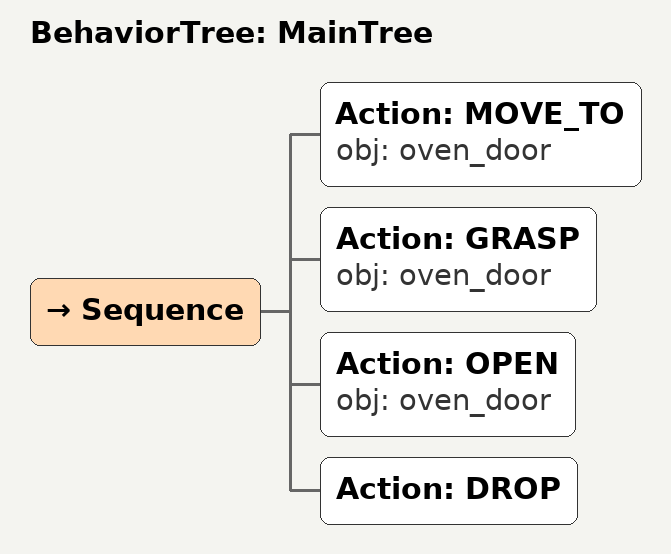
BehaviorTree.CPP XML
<root main_tree_to_execute="MainTree">
  <BehaviorTree ID="MainTree">
    <Sequence>
      <!-- Move to oven_door -->
      <Action ID="MOVE_TO" obj="oven_door" />
      <!-- Grasp oven_door -->
      <Action ID="GRASP" obj="oven_door" />
      <!-- Open oven_door -->
      <Action ID="OPEN" obj="oven_door" />
      <!-- Drop -->
      <Action ID="DROP" />
    </Sequence>
  </BehaviorTree>
</root>
